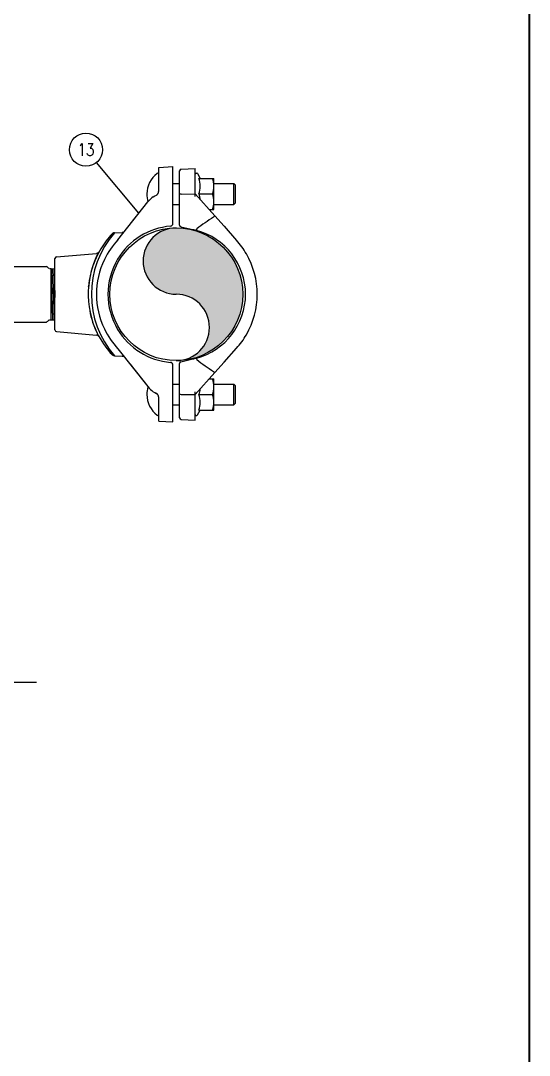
# Model space of a CAD drawing. Header units: centimetres. Extents: x 394264 to 551709, y 50011 to 59011.
# Drawn here: x 545624 to 546147, y 51568 to 52631 of the extents above; entities that cross this region are included whole.
import ezdxf
from ezdxf.enums import TextEntityAlignment as Align

# ---------------------------------------------------------------- set-up
doc = ezdxf.new("R2010")
doc.units = ezdxf.units.CM
doc.layers.add('0-KRCN-YNG-DETAY-ÇERÇEVE', color=71, linetype='Continuous', lineweight=40)
doc.layers.add('T-DETAY', color=9, linetype='Continuous', lineweight=30)
doc.styles.add('CPS', font='romans.shx', dxfattribs={"width": 0.79})

# ---------------------------------------------------------------- blocks, each defined once
blk = doc.blocks.new('G$C7454597B')
at = {"layer": 'T-DETAY', "linetype": 'ByBlock'}
blk.add_hatch(color=0, dxfattribs=at).paths.add_polyline_path([(586.88, -514.05, 0.414214), (620.98, -479.95, 0.414214), (586.88, -445.85, 1), (586.88, -479.95, -1)])
at = {"layer": '0-KRCN-YNG-DETAY-ÇERÇEVE'}
blk.add_lwpolyline([(768.18, 0), (768.18, -1101.82), (0, -1101.82), (0, 0)], close=True, dxfattribs=at)
at = {"layer": 'T-DETAY', "color": 7, "linetype": 'Continuous'}
for p, q in [((577.99, -414.77, 69118.56), (585.18, -414.39, 69118.56)), ((585.18, -419.98, 69118.56), (585.18, -414.39, 69118.56)), ((577.99, -420.17, 69118.56), (577.99, -414.77, 69118.56)), ((588.59, -421.03, 69118.56), (588.59, -416.56, 69118.56)), ((589.4, -415.71, 69118.56), (596.56, -415.34, 69118.56)), ((596.56, -420.38, 69118.56), (596.56, -415.34, 69118.56)), ((596.99, -417.75, 69118.56), (597.45, -417.75, 69118.56)), ((597.82, -417.97, 69118.56), (599.21, -420.42, 69118.56)), ((577.99, -425.36, 69118.56), (577.99, -420.17, 69118.56)), ((585.18, -443.56, 69118.56), (585.18, -419.98, 69118.56)), ((585.18, -423.09, 69118.56), (588.59, -423.09, 69118.56)), ((588.59, -428.78, 69118.56), (588.59, -421.03, 69118.56)), ((596.56, -428.43, 69118.56), (596.56, -420.38, 69118.56)), ((598.51, -420.42, 69118.56), (605.52, -420.42, 69118.56)), ((605.52, -420.42, 69118.56), (606.24, -420.42, 69118.56)), ((606.24, -424.43, 69118.56), (606.24, -420.42, 69118.56)), ((606.24, -423.09, 69118.56), (616.41, -423.09, 69118.56)), ((606.24, -432.43, 69118.56), (606.24, -424.43, 69118.56)), ((616.41, -433.77, 69118.56), (616.41, -423.09, 69118.56)), ((616.41, -423.09, 69118.56), (617.27, -423.95, 69118.56)), ((617.27, -432.91, 69118.56), (617.27, -423.95, 69118.56)), ((575.07, -429.89, 69118.56), (575.89, -429.45, 69118.56)), ((575.89, -429.45, 69118.56), (576.72, -429.04, 69118.56)), ((588.59, -444.4, 69118.56), (588.59, -428.78, 69118.56)), ((589.4, -428.54, 69118.56), (596.56, -428.43, 69118.56)), ((596.56, -429.76, 69118.56), (596.56, -428.43, 69118.56)), ((596.56, -428.43, 69118.56), (606.65, -439.71, 69118.56)), ((598.51, -428.43, 69118.56), (605.52, -428.43, 69118.56)), ((556.94, -451.96, 69118.56), (572.27, -432.54, 69118.56)), ((563.21, -444.02, 69118.56), (572.27, -432.54, 69118.56)), ((585.18, -433.77, 69118.56), (588.59, -433.77, 69118.56)), ((606.24, -436.43, 69118.56), (606.24, -432.43, 69118.56)), ((606.24, -433.77, 69118.56), (616.41, -433.77, 69118.56)), ((616.41, -433.77, 69118.56), (617.27, -432.91, 69118.56)), ((603.72, -436.43, 69118.56), (605.52, -436.43, 69118.56)), ((605.52, -436.43, 69118.56), (606.24, -436.43, 69118.56)), ((605.98, -440.3, 69118.56), (605.99, -440.3, 69118.56)), ((606.65, -439.71, 69118.56), (611.42, -445.05, 69118.56)), ((589.24, -445.23, 69118.56), (595.42, -446.77, 69118.56)), ((611.42, -445.05, 69118.56), (617.86, -452.25, 69118.56)), ((555.17, -448.33, 69118.56), (559.15, -448.19, 69118.56)), ((524.55, -498.25, 69118.56), (524.55, -461.65, 69118.56)), ((525.33, -460.8, 69118.56), (545.89, -459, 69118.56)), ((546.74, -459.05, 69118.56), (546.76, -459.01, 69118.56)), ((541.79, -476.08, 69118.56), (541.8, -475.96, 69118.56)), ((525.33, -499.1, 69118.56), (545.89, -500.9, 69118.56)), ((546.23, -499.85, 69118.56), (546.28, -499.94, 69118.56)), ((559.39, -501.76, 69118.56), (559.46, -501.85, 69118.56)), ((556.94, -507.94, 69118.56), (572.27, -527.36, 69118.56)), ((611.42, -514.85, 69118.56), (617.86, -507.65, 69118.56)), ((555.17, -511.57, 69118.56), (559.14, -511.7, 69118.56)), ((589.24, -514.67, 69118.56), (595.42, -513.13, 69118.56)), ((606.65, -520.19, 69118.56), (611.42, -514.85, 69118.56)), ((563.21, -515.88, 69118.56), (572.27, -527.36, 69118.56)), ((585.18, -539.92, 69118.56), (585.18, -516.33, 69118.56)), ((588.59, -531.11, 69118.56), (588.59, -515.5, 69118.56)), ((596.56, -531.47, 69118.56), (606.65, -520.19, 69118.56)), ((605.98, -519.6, 69118.56), (605.99, -519.6, 69118.56)), ((603.72, -523.46, 69118.56), (605.52, -523.46, 69118.56)), ((605.52, -523.46, 69118.56), (606.24, -523.46, 69118.56)), ((606.24, -527.47, 69118.56), (606.24, -523.46, 69118.56)), ((575.07, -530.01, 69118.56), (575.89, -530.45, 69118.56)), ((575.89, -530.45, 69118.56), (576.72, -530.86, 69118.56)), ((585.18, -526.13, 69118.56), (588.59, -526.13, 69118.56)), ((588.59, -538.87, 69118.56), (588.59, -531.11, 69118.56)), ((589.4, -531.36, 69118.56), (596.56, -531.47, 69118.56)), ((596.56, -531.47, 69118.56), (596.56, -530.14, 69118.56)), ((606.24, -526.13, 69118.56), (616.41, -526.13, 69118.56)), ((606.24, -535.47, 69118.56), (606.24, -527.47, 69118.56)), ((616.41, -536.81, 69118.56), (616.41, -526.13, 69118.56)), ((616.41, -526.13, 69118.56), (617.27, -526.99, 69118.56)), ((617.27, -535.95, 69118.56), (617.27, -526.99, 69118.56)), ((577.99, -539.73, 69118.56), (577.99, -534.54, 69118.56)), ((596.56, -539.52, 69118.56), (596.56, -531.47, 69118.56)), ((598.51, -531.47, 69118.56), (605.52, -531.47, 69118.56)), ((606.24, -539.48, 69118.56), (606.24, -535.47, 69118.56)), ((616.41, -536.81, 69118.56), (617.27, -535.95, 69118.56)), ((577.99, -545.13, 69118.56), (577.99, -539.73, 69118.56)), ((585.18, -536.81, 69118.56), (588.59, -536.81, 69118.56)), ((585.18, -545.51, 69118.56), (585.18, -539.92, 69118.56)), ((588.59, -543.34, 69118.56), (588.59, -538.87, 69118.56)), ((596.56, -544.56, 69118.56), (596.56, -539.52, 69118.56)), ((597.82, -541.93, 69118.56), (599.21, -539.48, 69118.56)), ((598.51, -539.48, 69118.56), (605.52, -539.48, 69118.56)), ((605.52, -539.48, 69118.56), (606.24, -539.48, 69118.56)), ((606.24, -536.81, 69118.56), (616.41, -536.81, 69118.56)), ((577.99, -545.13, 69118.56), (585.18, -545.51, 69118.56)), ((589.4, -544.19, 69118.56), (596.56, -544.56, 69118.56)), ((596.99, -542.14, 69118.56), (597.45, -542.14, 69118.56))]:
    blk.add_line(p, q, dxfattribs=at)
at = {"layer": 'T-DETAY'}
for p, q in [((491.95, -465.65, 69118.56), (520.29, -465.65, 69118.56)), ((522.56, -479.95, 69118.56), (522.56, -466.78, 69118.56)), ((522.56, -466.78, 69118.56), (524.55, -466.83, 69118.56)), ((522.56, -493.12, 69118.56), (522.56, -479.95, 69118.56)), ((522.56, -493.12, 69118.56), (524.55, -493.07, 69118.56)), ((491.95, -494.25, 69118.56), (520.29, -494.25, 69118.56))]:
    blk.add_line(p, q, dxfattribs=at)
at = {"layer": 'T-DETAY', "color": 0, "linetype": 'ByBlock'}
for p, q in [((521.72, -466.78, 69118.56), (522.56, -466.78, 69118.56)), ((522.56, -466.78, 69118.56), (523.33, -493.1, 69118.56)), ((523.33, -466.8, 69118.56), (524.11, -493.08, 69118.56)), ((524.11, -466.82, 69118.56), (524.55, -481.69, 69118.56)), ((521.72, -493.12, 69118.56), (522.56, -493.12, 69118.56))]:
    blk.add_line(p, q, dxfattribs=at)
at = {"layer": 'T-DETAY', "color": 6}
blk.add_line((393.97, -679.14, 69118.56), (515.06, -679.14, 69118.56), dxfattribs=at)
at = {"layer": 'T-DETAY', "color": 0, "elevation": 69118.56}
blk.add_lwpolyline([(567.57, -438.37), (545.93, -412.24)], dxfattribs=at)
at = {"layer": 'T-DETAY'}
blk.add_circle((540.5, -405.69, 69118.56), 8.51, dxfattribs=at)
at = {"layer": 'T-DETAY', "color": 0, "linetype": 'ByBlock'}
blk.add_circle((586.88, -479.95, 69118.56), 34.1, dxfattribs=at)
at = {"layer": 'T-DETAY', "color": 7, "linetype": 'Continuous'}
for centre, radius, start, end in [((584.96, -428.43, 69118.56), 13.18, 126.7409, 180.0054), ((577.42, -418.32, 69118.56), 0.569, 0, 126.7409), ((589.44, -416.56, 69118.56), 0.854, 93, 180), ((596.99, -418.18, 69118.56), 0.427, 90, 180), ((597.45, -418.18, 69118.56), 0.427, 29.5295, 90), ((587.34, -424.43, 69118.56), 11.87, 340.2856, 19.7144), ((593.89, -424.57, 69118.56), 12.35, 0.6528, 19.6034), ((593.71, -424.25, 69118.56), 12.53, 340.5356, 359.2083), ((584.96, -428.43, 69118.56), 13.18, 180.0054, 197.4061), ((581.94, -439.96, 69118.56), 12.19, 124.292, 142.482), ((587.34, -432.43, 69118.56), 11.87, 5.3612, 19.7144), ((593.89, -432.57, 69118.56), 12.35, 0.6528, 19.6034), ((581.97, -440, 69118.56), 12.24, 141.3654, 142.4438), ((593.71, -432.26, 69118.56), 12.53, 340.5356, 359.2083), ((678.99, -552.59, 69118.56), 133.94, 123.0313, 127.5268), ((628.86, -465.53, 69118.56), 34.06, 130.6958, 132.1885), ((586.88, -479.95, 69118.56), 35.1, 94.9184, 149.0809), ((583.75, -443.56, 69118.56), 1.42, 274.9184, 0), ((589.44, -444.4, 69118.56), 0.854, 180, 255.9638), ((591.27, -479.95, 69118.56), 47.99, 138.7762, 221.2129), ((586.88, -479.95, 69118.56), 45.26, 136.6127, 148.9221), ((588.59, -479.95, 69118.56), 33.87, 75.2798, 78.3647), ((604.92, -448.58, 69118.56), 7.85, 163.8516, 169.7656), ((588.59, -479.95, 69118.56), 33.87, 284.7202, 75.2798), ((597.44, -446.42, 69118.56), 0.0546, 125.1374, 163.3191), ((587.05, -479.95, 69118.56), 45.4, 148.975, 206.1702), ((586.92, -479.97, 69118.56), 41.03, 136.9353, 154.2122), ((586.88, -479.95, 69118.56), 41.56, 30, 41.8058), ((525.4, -461.65, 69118.56), 0.854, 95, 180), ((586.38, -479.74, 69118.56), 44.71, 153.3248, 165.8659), ((586.88, -479.95, 69118.56), 45.26, 151.1652, 159.978), ((586.88, -479.95, 69118.56), 40.99, 154.2206, 205.7794), ((586.88, -479.95, 69118.56), 35.1, 149.0811, 210.9189), ((586.88, -479.95, 69118.56), 41.56, 330, 30), ((584.54, -479.57, 69118.56), 42.89, 166.743, 175.1764), ((586.88, -479.95, 69118.56), 45.26, 167.0086, 174.9423), ((584.73, -480.66, 69118.56), 43.01, 190.3222, 206.4864), ((525.4, -498.25, 69118.56), 0.854, 180, 265), ((586.92, -479.93, 69118.56), 41.03, 205.7878, 223.0647), ((586.88, -479.95, 69118.56), 35.1, 210.9191, 265.0816), ((545.79, -502.53, 69118.56), 1.63, 30.5765, 86.4311), ((586.88, -479.95, 69118.56), 45.26, 206.2121, 222.0443), ((586.88, -479.95, 69118.56), 41.56, 318.1942, 330), ((577.9, -487.53, 69118.56), 33.51, 218.9328, 225.0627), ((564.28, -500.49, 69118.56), 14.72, 220.8204, 226.9743), ((555.23, -509.85, 69118.56), 1.71, 234.482, 267.9429), ((583.75, -516.33, 69118.56), 1.42, 0, 85.0816), ((589.44, -515.5, 69118.56), 0.854, 104.0362, 180), ((588.59, -479.95, 69118.56), 33.87, 281.6353, 284.7202), ((604.92, -511.32, 69118.56), 7.85, 190.2344, 196.1484), ((597.44, -513.48, 69118.56), 0.0549, 196.806, 234.7374), ((678.99, -407.31, 69118.56), 133.94, 232.4732, 236.9687), ((593.89, -527.61, 69118.56), 12.35, 0.6528, 19.6034), ((584.96, -531.47, 69118.56), 13.18, 162.5435, 180.0054), ((581.97, -519.9, 69118.56), 12.24, 217.5562, 235.6699), ((587.34, -527.47, 69118.56), 11.87, 340.2856, 354.5949), ((593.71, -527.29, 69118.56), 12.53, 340.5356, 359.2083), ((584.96, -531.47, 69118.56), 13.18, 180.0054, 233.2591), ((587.34, -535.47, 69118.56), 11.87, 340.2856, 19.7144), ((593.89, -535.61, 69118.56), 12.35, 0.6528, 19.6034), ((593.71, -535.3, 69118.56), 12.53, 340.5356, 359.2083), ((577.42, -541.57, 69118.56), 0.569, 233.2591, 0), ((596.99, -541.72, 69118.56), 0.427, 180, 270), ((597.45, -541.72, 69118.56), 0.427, 270, 330.4705), ((589.44, -543.34, 69118.56), 0.854, 180, 267)]:
    blk.add_arc(centre, radius, start, end, dxfattribs=at)
at = {"layer": 'T-DETAY', "color": 0, "linetype": 'ByBlock'}
for centre, start, end in [((586.88, -462.9, 69118.56), 90, 270), ((586.88, -497, 69118.56), 270, 90)]:
    blk.add_arc(centre, 17.05, start, end, dxfattribs=at)
at = {"layer": 'T-DETAY'}
for centre, start, end in [((511.77, -477.31, 69118.56), 46.8018, 53.8487), ((511.77, -482.59, 69118.56), 306.1513, 313.1982)]:
    blk.add_arc(centre, 14.45, start, end, dxfattribs=at)
at = {"layer": 'T-DETAY', "color": 7, "linetype": 'Continuous'}
for centre, start_param, end_param in [((589.44, -428.78, 69118.56), -1.518436, 0), ((589.44, -531.11, 69118.56), 0, 1.518436)]:
    blk.add_ellipse(centre, major_axis=(-0.854, 0), ratio=0.289391, start_param=start_param, end_param=end_param, dxfattribs=at)
for points, knots in [([(576.72, -429.04, 69118.56), (576.81, -428.98, 69118.56), (577.02, -428.84, 69118.56), (577.27, -428.55, 69118.56), (577.5, -428.2, 69118.56), (577.68, -427.79, 69118.56), (577.86, -427.18, 69118.56), (577.97, -426.36, 69118.56), (577.98, -425.7, 69118.56), (577.99, -425.36, 69118.56)], [0, 0, 0, 0, 0.078731, 0.167909, 0.267979, 0.378801, 0.499908, 0.744001, 1, 1, 1, 1]), ([(555.17, -448.33, 69118.56), (555.16, -448.33, 69118.56), (555.12, -448.33, 69118.56), (555.05, -448.34, 69118.56), (554.91, -448.35, 69118.56), (554.75, -448.4, 69118.56), (554.57, -448.47, 69118.56), (554.38, -448.58, 69118.56), (554.16, -448.74, 69118.56), (553.9, -448.98, 69118.56), (553.56, -449.33, 69118.56), (553.3, -449.61, 69118.56), (553.14, -449.79, 69118.56)], [0, 0, 0, 0, 0.006568, 0.013654, 0.03096, 0.0837, 0.164282, 0.273666, 0.411994, 0.579212, 0.775235, 1, 1, 1, 1]), ([(559.64, -448.3, 69118.56), (559.64, -448.3, 69118.56), (559.61, -448.25, 69118.56), (559.49, -448.19, 69118.56), (559.28, -448.19, 69118.56), (559.15, -448.19, 69118.56)], [0.5569299, 0.5569299, 0.5569299, 0.5569299, 0.5696701, 0.7860439, 1, 1, 1, 1]), ([(544.35, -464.49, 69118.56), (544.45, -464.19, 69118.56), (544.64, -463.67, 69118.56), (544.99, -462.77, 69118.56), (545.38, -461.86, 69118.56), (545.77, -460.98, 69118.56), (546.11, -460.26, 69118.56), (546.39, -459.7, 69118.56), (546.61, -459.27, 69118.56), (546.79, -458.92, 69118.56), (546.87, -458.74, 69118.56), (546.84, -458.7, 69118.56), (546.68, -458.78, 69118.56), (546.37, -458.92, 69118.56), (546.06, -458.97, 69118.56), (545.89, -459, 69118.56)], [0, 0, 0, 0, 0.082393, 0.167131, 0.257277, 0.356648, 0.465345, 0.538108, 0.614592, 0.692493, 0.764808, 0.831196, 0.892056, 0.948072, 1, 1, 1, 1]), ([(559.14, -511.7, 69118.56), (559.27, -511.71, 69118.56), (559.48, -511.7, 69118.56), (559.61, -511.65, 69118.56), (559.64, -511.6, 69118.56), (559.64, -511.6, 69118.56)], [0, 0, 0, 0, 0.2191993, 0.4407797, 0.4545522, 0.4545522, 0.4545522, 0.4545522]), ([(605.99, -519.6, 69118.56), (606.07, -519.68, 69118.56), (606.16, -519.75, 69118.56), (606.32, -519.9, 69118.56), (606.39, -519.96, 69118.56), (606.51, -520.07, 69118.56), (606.56, -520.11, 69118.56), (606.63, -520.17, 69118.56), (606.65, -520.19, 69118.56), (606.65, -520.19, 69118.56)], [0, 0, 0, 0, 0.25, 0.25, 0.5, 0.5, 0.75, 0.75, 1, 1, 1, 1]), ([(577.99, -534.54, 69118.56), (577.99, -534.4, 69118.56), (577.99, -534.13, 69118.56), (577.97, -533.73, 69118.56), (577.94, -533.33, 69118.56), (577.88, -532.94, 69118.56), (577.81, -532.59, 69118.56), (577.73, -532.27, 69118.56), (577.63, -532, 69118.56), (577.51, -531.74, 69118.56), (577.38, -531.51, 69118.56), (577.23, -531.3, 69118.56), (577.07, -531.13, 69118.56), (576.9, -530.98, 69118.56), (576.78, -530.9, 69118.56), (576.72, -530.86, 69118.56)], [0, 0, 0, 0, 0.103548, 0.205422, 0.305528, 0.40377, 0.500034, 0.57683, 0.649716, 0.718546, 0.78321, 0.843639, 0.899833, 0.951881, 1, 1, 1, 1])]:
    blk.add_open_spline(points, degree=3, knots=knots, dxfattribs=at)
blk.add_open_spline([(554.18, -511.19, 69118.56), (554.18, -511.19, 69118.56), (554.18, -511.2, 69118.56), (554.18, -511.2, 69118.56)], degree=3, dxfattribs=at)
at = {"layer": 'T-DETAY', "color": 0}
blk.add_solid([(567.58, -438.37, 69118.56), (567.62, -438.43, 69118.56), (567.56, -438.38, 69118.56)], dxfattribs=at)
at = {"layer": 'T-DETAY', "color": 7, "style": 'CPS', "width": 0.8}
blk.add_text('13', height=6.295, dxfattribs=at).set_placement((540.5, -405.69, 69118.56), align=Align.MIDDLE_CENTER)
blk = doc.blocks.new('*U239')
at = {"layer": '0-KRCN-YNG-DETAY-ÇERÇEVE', "xscale": 2, "yscale": 2, "zscale": 2}
blk.add_blockref('G$C7454597B', (0, 0), dxfattribs=at)

msp = doc.modelspace()

# ---------------------------------------------------------------- block references
at = {"layer": '0-KRCN-YNG-DETAY-ÇERÇEVE'}
msp.add_blockref('*U239', (544610.2, 53309.4), dxfattribs=at)

doc.saveas('drawing.dxf')
